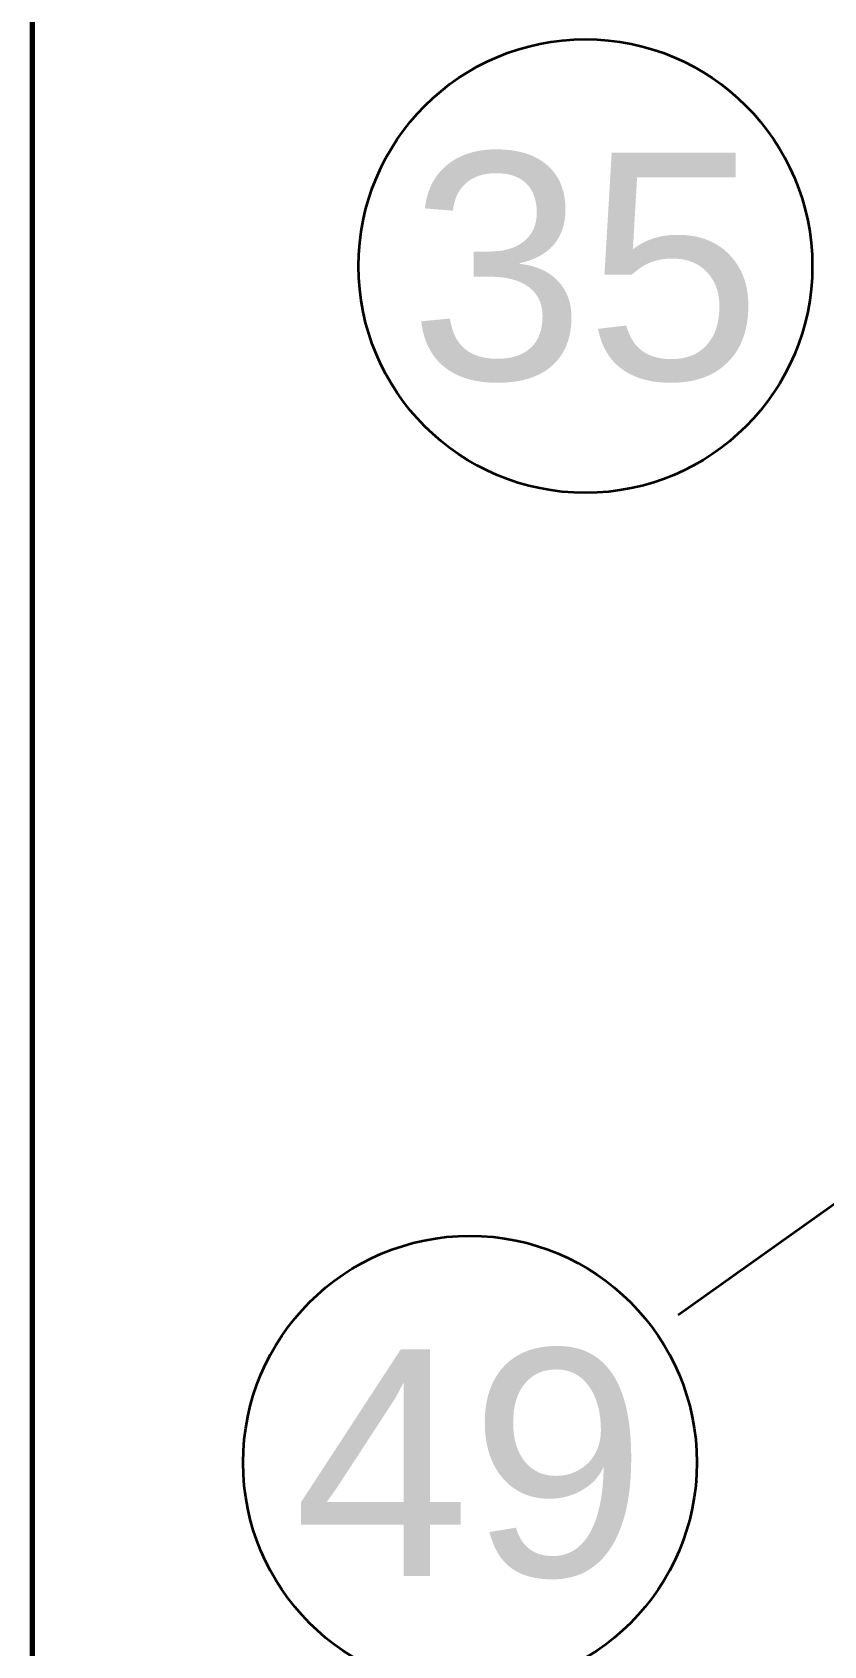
# Model space of a CAD drawing. Header units: millimetres. Extents: x 0 to 594, y 0 to 420.
# Drawn here: x 20 to 31.16, y 304.38 to 327.14 of the extents above; entities that cross this region are included whole.
import ezdxf
from ezdxf.enums import TextEntityAlignment as Align

# ---------------------------------------------------------------- set-up
doc = ezdxf.new("R2010")
doc.units = ezdxf.units.MM
doc.styles.add('GOST', font='Arial')

msp = doc.modelspace()

# ---------------------------------------------------------------- linework, layer by layer
at = {"color": 7, "lineweight": 35}
msp.add_line((29.108, 309.049), (62.04, 332.45), dxfattribs=at)
at = {"color": 7, "lineweight": 70}
msp.add_lwpolyline([(20, 5), (589, 5), (589, 415), (20, 415)], close=True, dxfattribs=at)
at = {"color": 7, "lineweight": 35}
for centre in [(27.801, 323.843), (26.173, 306.963)]:
    msp.add_circle(centre, 3.2, dxfattribs=at)

# ---------------------------------------------------------------- texts
at = {"color": 7, "style": 'GOST'}
for s, p in [('35', (27.801, 323.843)), ('49', (26.173, 306.963))]:
    msp.add_text(s, height=3.2, dxfattribs=at).set_placement(p, align=Align.MIDDLE)

doc.saveas('drawing.dxf')
